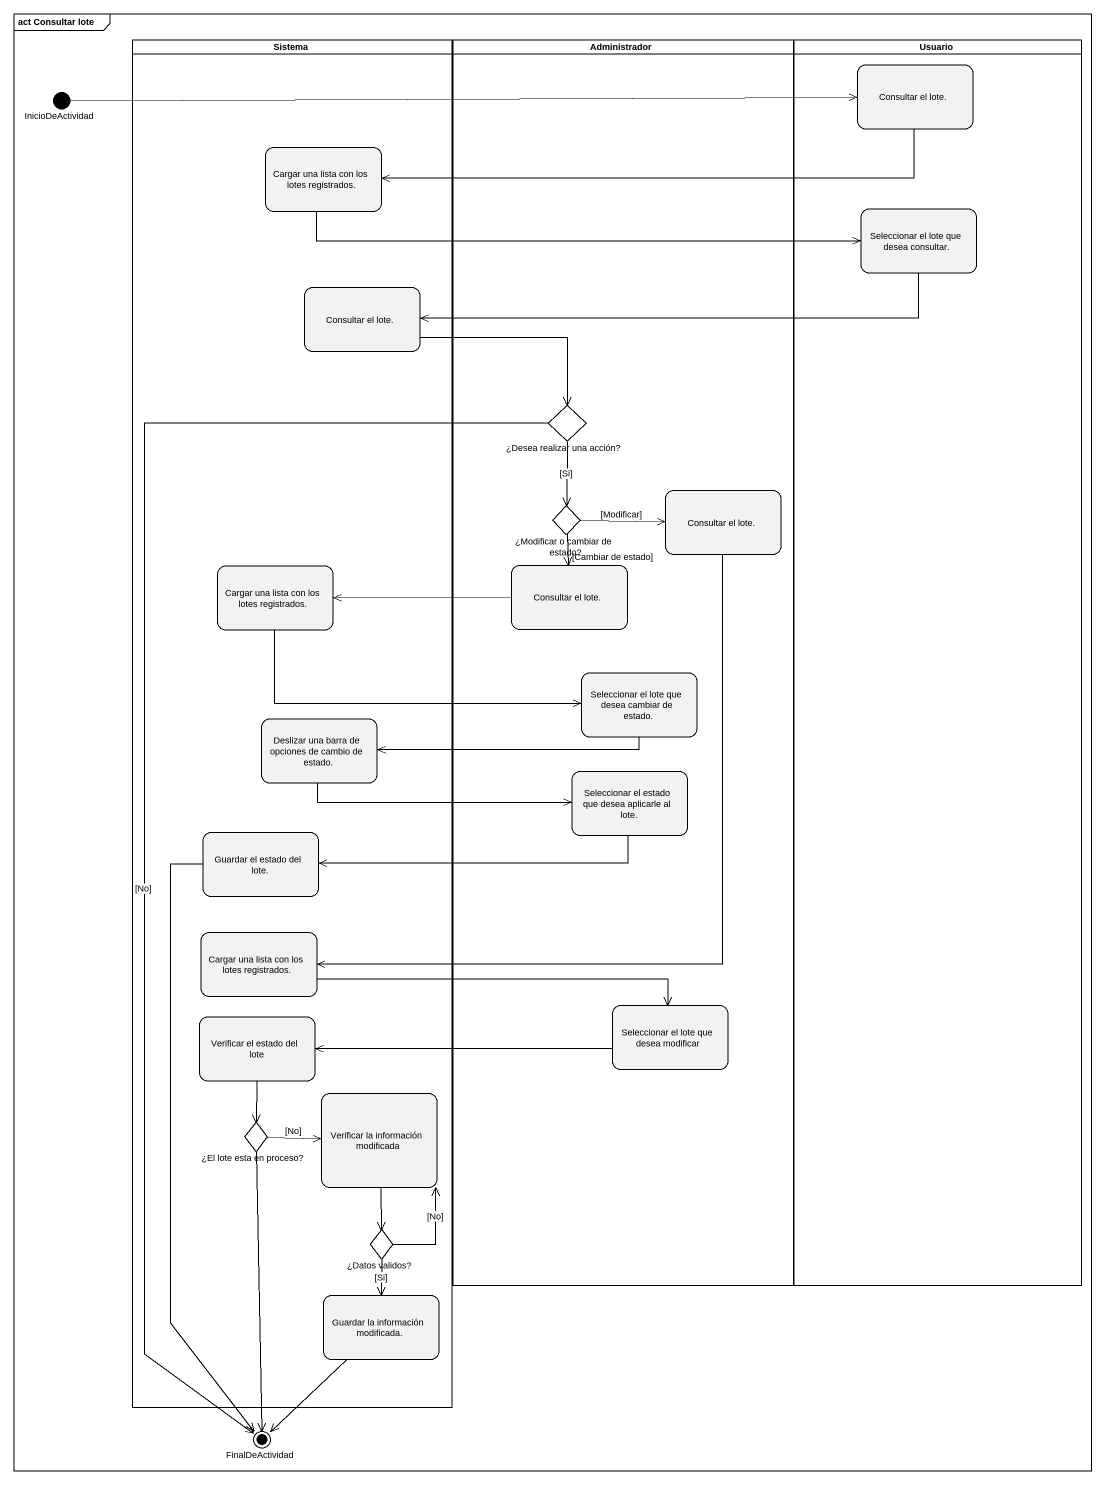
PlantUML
@startuml
mainframe act Consultar lote
hide empty description
state Sistema <<partition>> {
  state "Cargar una lista con los lotes registrados." as Cargar_una_lista_con_los
  state "Consultar el lote." as Consultar_el_lote_2
  state "Cargar una lista con los lotes registrados." as Cargar_una_lista_con_los_2
  state "Deslizar una barra de opciones de cambio de estado." as Deslizar_una_barra_de
  state "Guardar el estado del lote." as Guardar_el_estado_del_lote
  state "Cargar una lista con los lotes registrados." as Cargar_una_lista_con_los_3
  state "Verificar el estado del lote" as Verificar_el_estado_del_lote
  state "Verificar la información modificada" as Verificar_la_información
  state "¿El lote esta en proceso?" as El_lote_esta_en_proceso <<choice>>
  state "¿Datos validos?" as Datos_validos <<choice>>
  state "Guardar la información modificada." as Guardar_la_información
}
state Administrador <<partition>> {
  state "¿Desea realizar una acción?" as Desea_realizar_una_acción <<choice>>
  state "¿Modificar o cambiar de estado?" as Modificar_o_cambiar_de <<choice>>
  state "Consultar el lote." as Consultar_el_lote_3
  state "Consultar el lote." as Consultar_el_lote_4
  state "Seleccionar el lote que desea cambiar de estado." as Seleccionar_el_lote_que_2
  state "Seleccionar el estado que desea aplicarle al lote." as Seleccionar_el_estado_que
  state "Seleccionar el lote que desea modificar" as Seleccionar_el_lote_que_3
}
state Usuario <<partition>> {
  state "Consultar el lote." as Consultar_el_lote
  state "Seleccionar el lote que desea consultar." as Seleccionar_el_lote_que
}
state InicioDeActividad <<start>>
state FinalDeActividad <<end>>
InicioDeActividad -right-> Consultar_el_lote
Consultar_el_lote -left-> Cargar_una_lista_con_los
Cargar_una_lista_con_los -right-> Seleccionar_el_lote_que
Seleccionar_el_lote_que -left-> Consultar_el_lote_2
Consultar_el_lote_2 -right-> Desea_realizar_una_acción
Desea_realizar_una_acción --> Modificar_o_cambiar_de : [Si]
Desea_realizar_una_acción --> FinalDeActividad : [No]
Modificar_o_cambiar_de -right-> Consultar_el_lote_3 : [Modificar]
Modificar_o_cambiar_de --> Consultar_el_lote_4 : [Cambiar de estado]
Consultar_el_lote_3 --> Cargar_una_lista_con_los_3
Cargar_una_lista_con_los_2 -right-> Seleccionar_el_lote_que_2
Consultar_el_lote_4 -left-> Cargar_una_lista_con_los_2
Seleccionar_el_lote_que_2 -left-> Deslizar_una_barra_de
Deslizar_una_barra_de -right-> Seleccionar_el_estado_que
Seleccionar_el_estado_que -left-> Guardar_el_estado_del_lote
Guardar_el_estado_del_lote --> FinalDeActividad
Cargar_una_lista_con_los_3 -right-> Seleccionar_el_lote_que_3
Verificar_el_estado_del_lote --> El_lote_esta_en_proceso
Seleccionar_el_lote_que_3 -left-> Verificar_el_estado_del_lote
Verificar_la_información --> Datos_validos
El_lote_esta_en_proceso -right-> Verificar_la_información : [No]
El_lote_esta_en_proceso --> FinalDeActividad
Datos_validos -up-> Verificar_la_información : [No]
Datos_validos --> Guardar_la_información : [Si]
Guardar_la_información --> FinalDeActividad
@enduml
